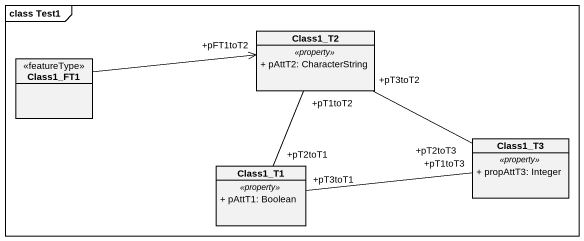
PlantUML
@startuml
mainframe class Test1
hide circle
hide empty members
skinparam classAttributeIconSize 0
class Class1_T2 {
  .. <<property>> ..
  + pAttT2: CharacterString
}
class Class1_FT1 <<featureType>>
class Class1_T3 {
  .. <<property>> ..
  + propAttT3: Integer
}
class Class1_T1 {
  .. <<property>> ..
  + pAttT1: Boolean
}
Class1_FT1 -right-> "+pFT1toT2" Class1_T2
Class1_T3 "+pT2toT3" -left- "+pT3toT2" Class1_T2
Class1_T1 "+pT2toT1" -up- "+pT1toT2" Class1_T2
Class1_T1 "+pT3toT1" -right- "+pT1toT3" Class1_T3
@enduml
